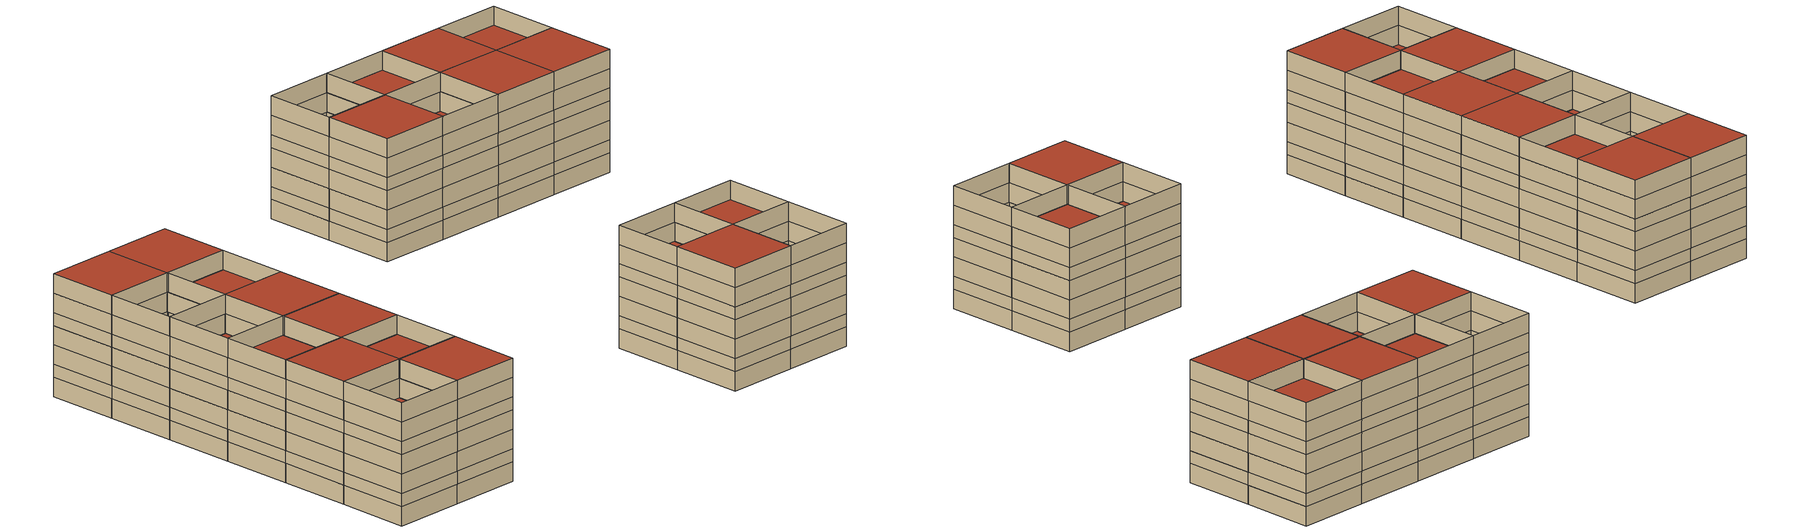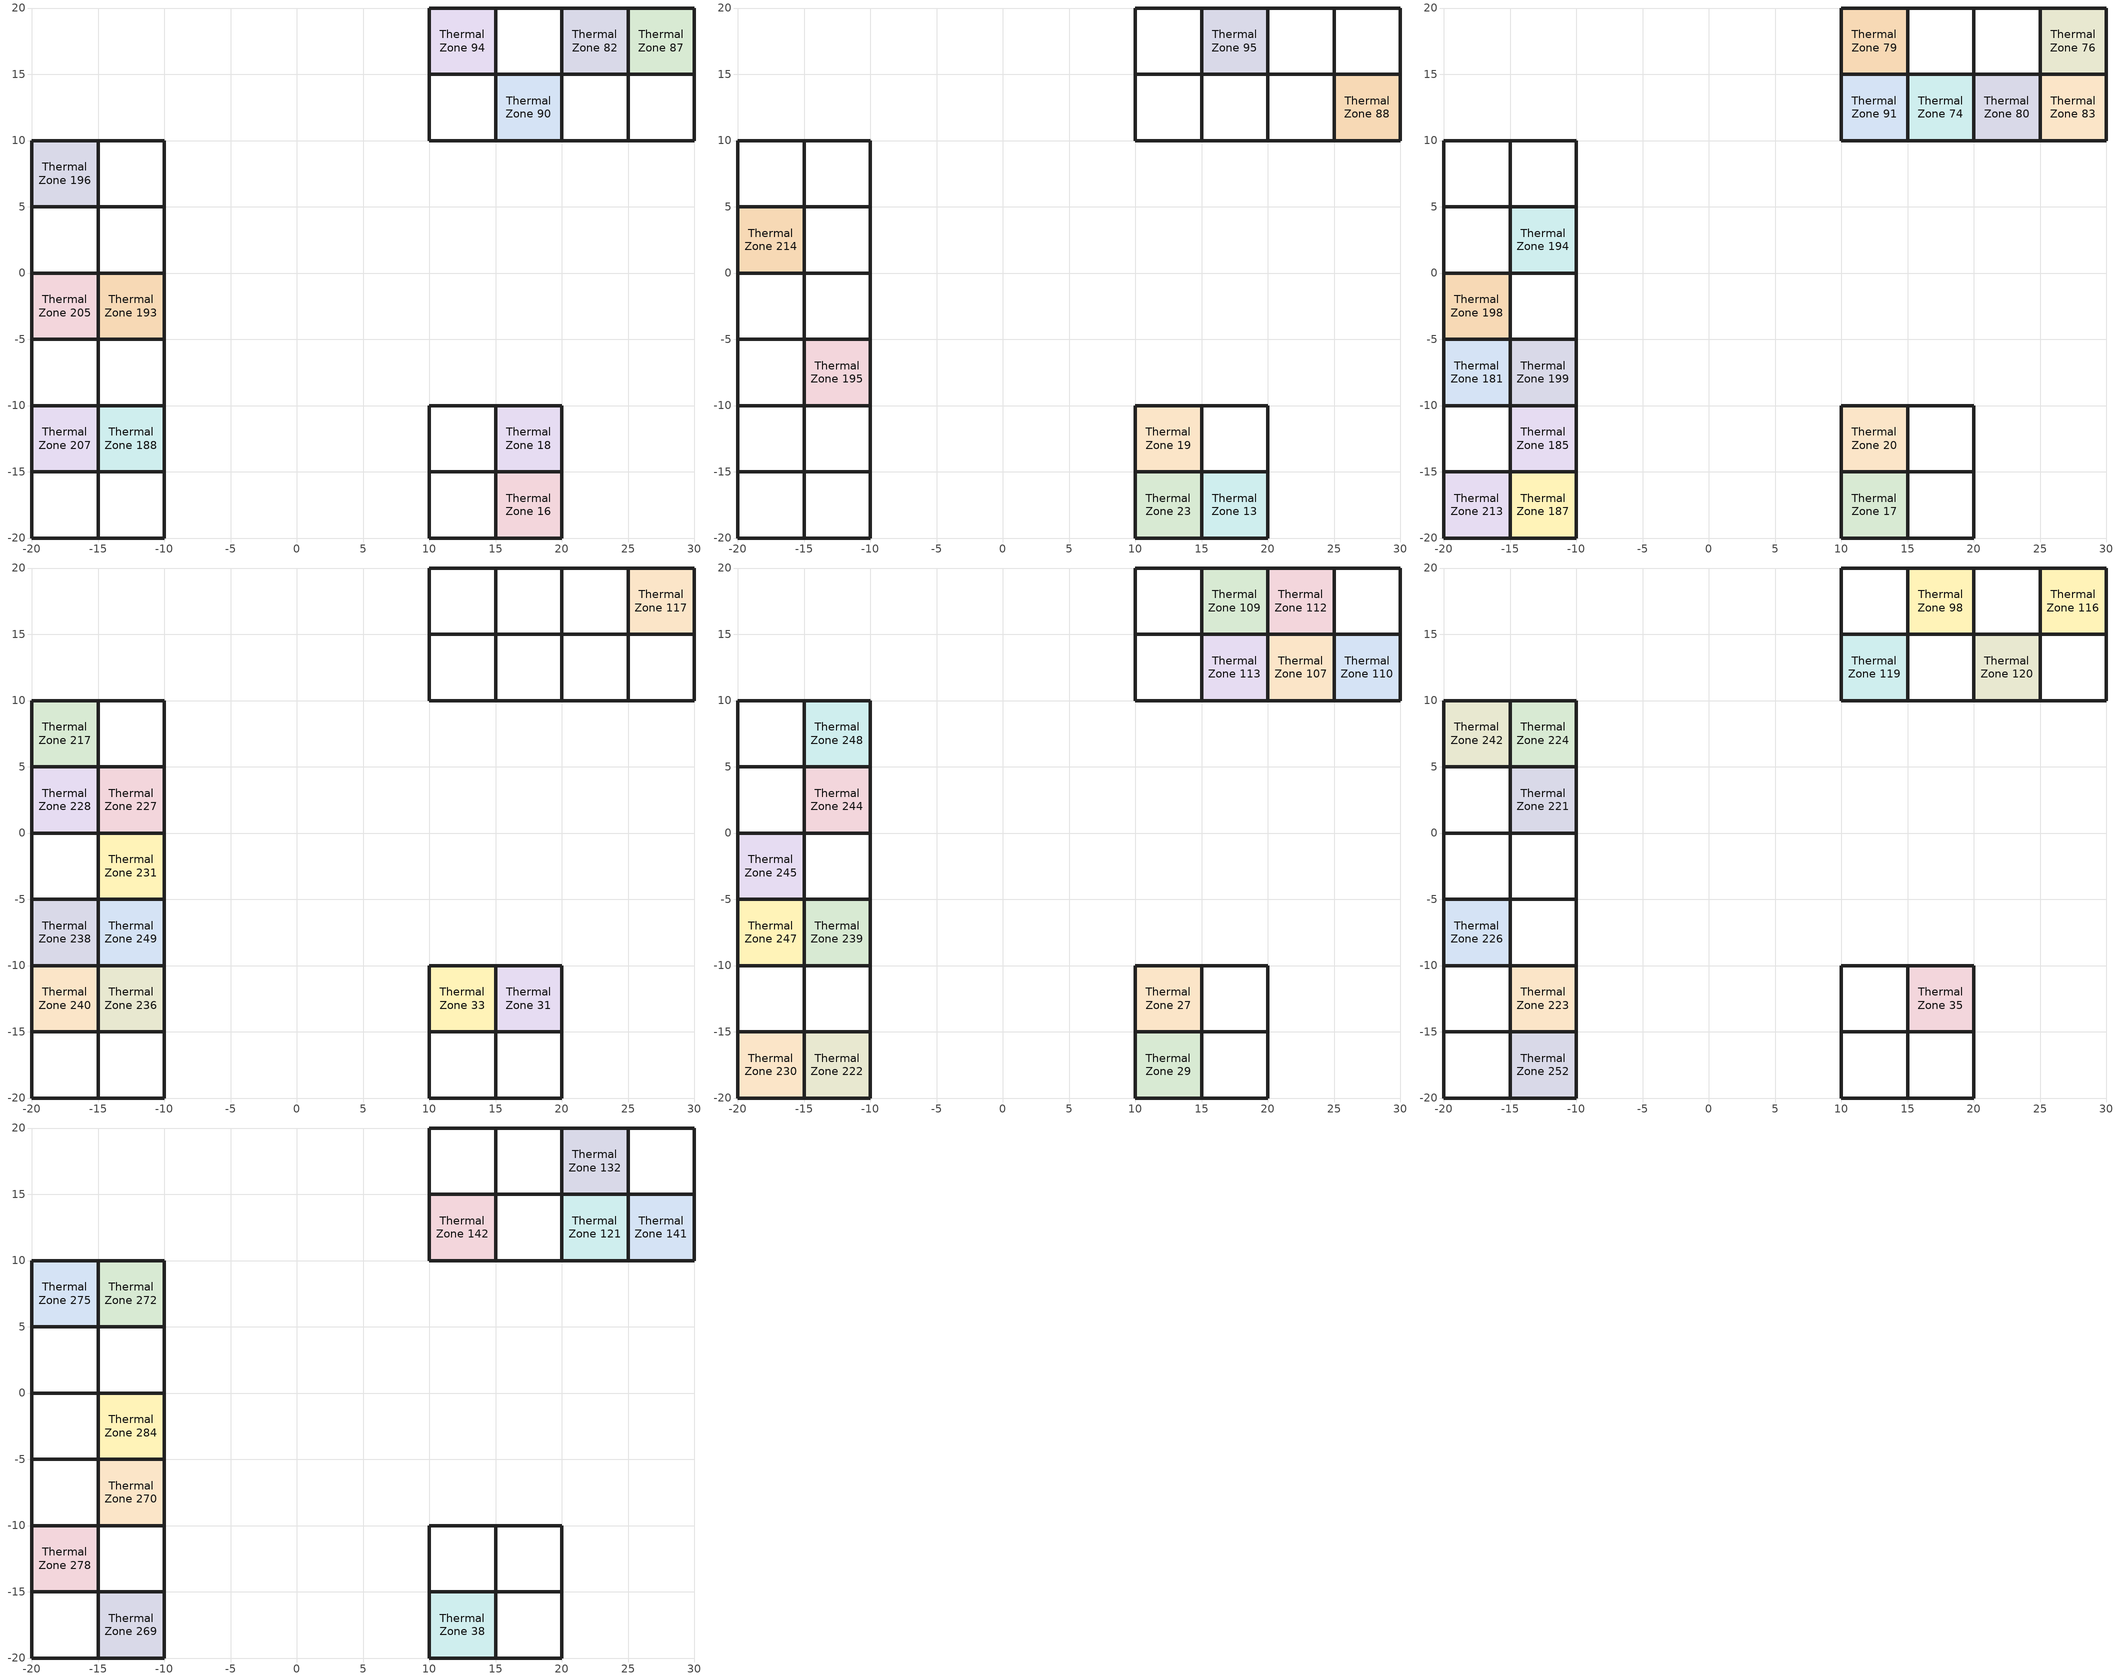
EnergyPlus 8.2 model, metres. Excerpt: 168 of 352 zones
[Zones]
Thermal Zone 14
 wall outside (ASHRAE 90.1-2004 ExtWall Mass ClimateZone 6): 15,-10 10,-10 10,-15 z3.5:4.81
Thermal Zone 16
 wall outside (ASHRAE 90.1-2004 ExtWall Mass ClimateZone 6): 15,-20 20,-20 20,-15 z3.5:4.81
 roof outside (ASHRAE 90.1-2004 ExtWall Mass ClimateZone 6): 15,-20 20,-20 20,-15 15,-15 z4.81
Thermal Zone 18
 wall outside (ASHRAE 90.1-2004 ExtWall Mass ClimateZone 6): 20,-10 15,-10 15,-15 20,-15 20,-10 z3.5:4.81
 roof outside (ASHRAE 90.1-2004 ExtWall Mass ClimateZone 6): 15,-15 20,-15 20,-10 15,-10 z4.81
Thermal Zone 184
 wall outside (ASHRAE 90.1-2004 ExtWall Mass ClimateZone 6): -10,-15 -15,-15 -15,-20 -10,-20 -10,-15 z3.5:4.81
Thermal Zone 188
 wall outside (ASHRAE 90.1-2004 ExtWall Mass ClimateZone 6): -10,-15 -10,-10 -15,-10 z3.5:4.81
 roof outside (ASHRAE 90.1-2004 ExtWall Mass ClimateZone 6): -15,-15 -10,-15 -10,-10 -15,-10 z4.81
Thermal Zone 192
 wall outside (ASHRAE 90.1-2004 ExtWall Mass ClimateZone 6): -10,-10 -10,-5 -15,-5 z3.5:4.81
Thermal Zone 193
 wall outside (ASHRAE 90.1-2004 ExtWall Mass ClimateZone 6): -10,-5 -10,0 / -15,0 -15,-5 z3.5:4.81
 roof outside (ASHRAE 90.1-2004 ExtWall Mass ClimateZone 6): -15,-5 -10,-5 -10,0 -15,0 z4.81
Thermal Zone 196
 wall outside (ASHRAE 90.1-2004 ExtWall Mass ClimateZone 6): -15,10 -20,10 -20,5 -15,5 z3.5:4.81
 roof outside (ASHRAE 90.1-2004 ExtWall Mass ClimateZone 6): -20,5 -15,5 -15,10 -20,10 z4.81
Thermal Zone 200
 wall outside (ASHRAE 90.1-2004 ExtWall Mass ClimateZone 6): -20,-15 -20,-20 -15,-20 z3.5:4.81
Thermal Zone 201
 wall outside (ASHRAE 90.1-2004 ExtWall Mass ClimateZone 6): -10,10 -15,10 -15,5 -10,5 -10,10 z3.5:4.81
Thermal Zone 203
 wall outside (ASHRAE 90.1-2004 ExtWall Mass ClimateZone 6): -20,5 -20,0 -15,0 -15,5 z3.5:4.81
Thermal Zone 205
 wall outside (ASHRAE 90.1-2004 ExtWall Mass ClimateZone 6): -20,0 -20,-5 -15,-5 z3.5:4.81
 roof outside (ASHRAE 90.1-2004 ExtWall Mass ClimateZone 6): -20,-5 -15,-5 -15,0 -20,0 z4.81
Thermal Zone 207
 wall outside (ASHRAE 90.1-2004 ExtWall Mass ClimateZone 6): -20,-10 -20,-15 -15,-15 -15,-10 z3.5:4.81
 roof outside (ASHRAE 90.1-2004 ExtWall Mass ClimateZone 6): -20,-15 -15,-15 -15,-10 -20,-10 z4.81
Thermal Zone 209
 wall outside (ASHRAE 90.1-2004 ExtWall Mass ClimateZone 6): -20,-5 -20,-10 -15,-10 -15,-5 z3.5:4.81
Thermal Zone 210
 wall outside (ASHRAE 90.1-2004 ExtWall Mass ClimateZone 6): -15,0 -10,0 -10,5 z3.5:4.81
Thermal Zone 24
 wall outside (ASHRAE 90.1-2004 ExtWall Mass ClimateZone 6): 15,-15 10,-15 10,-20 15,-20 15,-15 z3.5:4.81
Thermal Zone 75
 wall outside (ASHRAE 90.1-2004 ExtWall Mass ClimateZone 6): 15,15 10,15 10,10 15,10 z3.5:4.81
Thermal Zone 82
 wall outside (ASHRAE 90.1-2004 ExtWall Mass ClimateZone 6): 25,20 20,20 20,15 25,15 z3.5:4.81
 roof outside (ASHRAE 90.1-2004 ExtWall Mass ClimateZone 6): 20,15 25,15 25,20 20,20 z4.81
Thermal Zone 85
 wall outside (ASHRAE 90.1-2004 ExtWall Mass ClimateZone 6): 20,15 20,10 25,10 25,15 z3.5:4.81
Thermal Zone 87
 wall outside (ASHRAE 90.1-2004 ExtWall Mass ClimateZone 6): 30,15 30,20 25,20 25,15 z3.5:4.81
 roof outside (ASHRAE 90.1-2004 ExtWall Mass ClimateZone 6): 25,15 30,15 30,20 25,20 z4.81
Thermal Zone 90
 wall outside (ASHRAE 90.1-2004 ExtWall Mass ClimateZone 6): 15,15 15,10 20,10 z3.5:4.81
 roof outside (ASHRAE 90.1-2004 ExtWall Mass ClimateZone 6): 15,10 20,10 20,15 15,15 z4.81
Thermal Zone 93
 wall outside (ASHRAE 90.1-2004 ExtWall Mass ClimateZone 6): 20,20 15,20 / 15,15 20,15 z3.5:4.81
Thermal Zone 94
 wall outside (ASHRAE 90.1-2004 ExtWall Mass ClimateZone 6): 15,15 15,20 10,20 10,15 z3.5:4.81
 roof outside (ASHRAE 90.1-2004 ExtWall Mass ClimateZone 6): 10,15 15,15 15,20 10,20 z4.81
Thermal Zone 96
 wall outside (ASHRAE 90.1-2004 ExtWall Mass ClimateZone 6): 25,10 30,10 30,15 25,15 z3.5:4.81
Thermal Zone 13
 wall outside (ASHRAE 90.1-2004 ExtWall Mass ClimateZone 6): 15,-15 15,-20 20,-20 20,-15 z4.81:5.69
 roof outside (ASHRAE 90.1-2004 ExtWall Mass ClimateZone 6): 15,-20 20,-20 20,-15 15,-15 z5.69
Thermal Zone 182
 wall outside (ASHRAE 90.1-2004 ExtWall Mass ClimateZone 6): -20,-15 -20,-20 -15,-20 z4.81:5.69
Thermal Zone 186
 wall outside (ASHRAE 90.1-2004 ExtWall Mass ClimateZone 6): -15,10 -20,10 -20,5 z4.81:5.69
Thermal Zone 189
 wall outside (ASHRAE 90.1-2004 ExtWall Mass ClimateZone 6): -15,-10 -20,-10 -20,-15 -15,-15 -15,-10 z4.81:5.69
Thermal Zone 19
 wall outside (ASHRAE 90.1-2004 ExtWall Mass ClimateZone 6): 10,-15 15,-15 15,-10 10,-10 10,-15 z4.81:5.69
 roof outside (ASHRAE 90.1-2004 ExtWall Mass ClimateZone 6): 10,-15 15,-15 15,-10 10,-10 z5.69
Thermal Zone 190
 wall outside (ASHRAE 90.1-2004 ExtWall Mass ClimateZone 6): -10,-15 -15,-15 -15,-20 -10,-20 -10,-15 z4.81:5.69
Thermal Zone 191
 wall outside (ASHRAE 90.1-2004 ExtWall Mass ClimateZone 6): -15,0 -10,0 -10,5 z4.81:5.69
Thermal Zone 195
 wall outside (ASHRAE 90.1-2004 ExtWall Mass ClimateZone 6): -10,-10 -10,-5 z4.81:5.69
 roof outside (ASHRAE 90.1-2004 ExtWall Mass ClimateZone 6): -15,-10 -10,-10 -10,-5 -15,-5 z5.69
Thermal Zone 206
 wall outside (ASHRAE 90.1-2004 ExtWall Mass ClimateZone 6): -20,0 -20,-5 -15,-5 z4.81:5.69
Thermal Zone 208
 wall outside (ASHRAE 90.1-2004 ExtWall Mass ClimateZone 6): -10,-15 -10,-10 -15,-10 z4.81:5.69
Thermal Zone 211
 wall outside (ASHRAE 90.1-2004 ExtWall Mass ClimateZone 6): -15,-10 -15,-5 / -20,-5 -20,-10 z4.81:5.69
Thermal Zone 212
 wall outside (ASHRAE 90.1-2004 ExtWall Mass ClimateZone 6): -15,0 -15,-5 -10,-5 -10,0 z4.81:5.69
Thermal Zone 214
 wall outside (ASHRAE 90.1-2004 ExtWall Mass ClimateZone 6): -15,5 -20,5 -20,0 -15,0 -15,5 z4.81:5.69
 roof outside (ASHRAE 90.1-2004 ExtWall Mass ClimateZone 6): -20,0 -15,0 -15,5 -20,5 z5.69
Thermal Zone 216
 wall outside (ASHRAE 90.1-2004 ExtWall Mass ClimateZone 6): -10,10 -15,10 -15,5 -10,5 -10,10 z4.81:5.69
Thermal Zone 22
 wall outside (ASHRAE 90.1-2004 ExtWall Mass ClimateZone 6): 15,-15 20,-15 20,-10 15,-10 z4.81:5.69
Thermal Zone 23
 wall outside (ASHRAE 90.1-2004 ExtWall Mass ClimateZone 6): 10,-15 10,-20 15,-20 z4.81:5.69
 roof outside (ASHRAE 90.1-2004 ExtWall Mass ClimateZone 6): 10,-20 15,-20 15,-15 10,-15 z5.69
Thermal Zone 73
 wall outside (ASHRAE 90.1-2004 ExtWall Mass ClimateZone 6): 25,15 25,20 20,20 20,15 z4.81:5.69
Thermal Zone 77
 wall outside (ASHRAE 90.1-2004 ExtWall Mass ClimateZone 6): 25,15 30,15 30,20 25,20 z4.81:5.69
Thermal Zone 78
 wall outside (ASHRAE 90.1-2004 ExtWall Mass ClimateZone 6): 10,15 10,10 15,10 z4.81:5.69
Thermal Zone 81
 wall outside (ASHRAE 90.1-2004 ExtWall Mass ClimateZone 6): 20,10 25,10 25,15 20,15 z4.81:5.69
Thermal Zone 84
 wall outside (ASHRAE 90.1-2004 ExtWall Mass ClimateZone 6): 15,15 15,10 20,10 20,15 z4.81:5.69
Thermal Zone 86
 wall outside (ASHRAE 90.1-2004 ExtWall Mass ClimateZone 6): 15,20 10,20 10,15 15,15 15,20 z4.81:5.69
Thermal Zone 88
 wall outside (ASHRAE 90.1-2004 ExtWall Mass ClimateZone 6): 25,10 30,10 30,15 z4.81:5.69
 roof outside (ASHRAE 90.1-2004 ExtWall Mass ClimateZone 6): 25,10 30,10 30,15 25,15 z5.69
Thermal Zone 95
 wall outside (ASHRAE 90.1-2004 ExtWall Mass ClimateZone 6): 20,20 15,20 / 15,15 20,15 z4.81:5.69
 roof outside (ASHRAE 90.1-2004 ExtWall Mass ClimateZone 6): 15,15 20,15 20,20 15,20 z5.69
Thermal Zone 15
 wall outside (ASHRAE 90.1-2004 ExtWall Mass ClimateZone 6): 20,-15 20,-10 15,-10 15,-15 z5.69:7
Thermal Zone 17
 wall outside (ASHRAE 90.1-2004 ExtWall Mass ClimateZone 6): 10,-15 10,-20 15,-20 z5.69:7
 roof outside (ASHRAE 90.1-2004 ExtWall Mass ClimateZone 6): 10,-20 15,-20 15,-15 10,-15 z7
Thermal Zone 181
 wall outside (ASHRAE 90.1-2004 ExtWall Mass ClimateZone 6): -15,-5 -20,-5 -20,-10 -15,-10 z5.69:7
 roof outside (ASHRAE 90.1-2004 ExtWall Mass ClimateZone 6): -20,-10 -15,-10 -15,-5 -20,-5 z7
Thermal Zone 183
 wall outside (ASHRAE 90.1-2004 ExtWall Mass ClimateZone 6): -10,5 -10,10 -15,10 -15,5 z5.69:7
Thermal Zone 185
 wall outside (ASHRAE 90.1-2004 ExtWall Mass ClimateZone 6): -15,-15 -10,-15 -10,-10 z5.69:7
 roof outside (ASHRAE 90.1-2004 ExtWall Mass ClimateZone 6): -15,-15 -10,-15 -10,-10 -15,-10 z7
Thermal Zone 187
 wall outside (ASHRAE 90.1-2004 ExtWall Mass ClimateZone 6): -15,-20 -10,-20 -10,-15 z5.69:7
 roof outside (ASHRAE 90.1-2004 ExtWall Mass ClimateZone 6): -15,-20 -10,-20 -10,-15 -15,-15 z7
Thermal Zone 194
 wall outside (ASHRAE 90.1-2004 ExtWall Mass ClimateZone 6): -10,0 -10,5 -15,5 z5.69:7
 roof outside (ASHRAE 90.1-2004 ExtWall Mass ClimateZone 6): -15,0 -10,0 -10,5 -15,5 z7
Thermal Zone 197
 wall outside (ASHRAE 90.1-2004 ExtWall Mass ClimateZone 6): -15,10 -20,10 -20,5 -15,5 z5.69:7
Thermal Zone 198
 wall outside (ASHRAE 90.1-2004 ExtWall Mass ClimateZone 6): -20,0 -20,-5 z5.69:7
 roof outside (ASHRAE 90.1-2004 ExtWall Mass ClimateZone 6): -20,-5 -15,-5 -15,0 -20,0 z7
Thermal Zone 199
 wall outside (ASHRAE 90.1-2004 ExtWall Mass ClimateZone 6): -15,-5 -15,-10 -10,-10 -10,-5 z5.69:7
 roof outside (ASHRAE 90.1-2004 ExtWall Mass ClimateZone 6): -15,-10 -10,-10 -10,-5 -15,-5 z7
Thermal Zone 20
 wall outside (ASHRAE 90.1-2004 ExtWall Mass ClimateZone 6): 15,-10 10,-10 10,-15 15,-15 z5.69:7
 roof outside (ASHRAE 90.1-2004 ExtWall Mass ClimateZone 6): 10,-15 15,-15 15,-10 10,-10 z7
Thermal Zone 202
 wall outside (ASHRAE 90.1-2004 ExtWall Mass ClimateZone 6): -20,-10 -20,-15 -15,-15 -15,-10 z5.69:7
Thermal Zone 204
 wall outside (ASHRAE 90.1-2004 ExtWall Mass ClimateZone 6): -20,5 -20,0 -15,0 -15,5 z5.69:7
Thermal Zone 21
 wall outside (ASHRAE 90.1-2004 ExtWall Mass ClimateZone 6): 20,-15 15,-15 15,-20 20,-20 20,-15 z5.69:7
Thermal Zone 213
 wall outside (ASHRAE 90.1-2004 ExtWall Mass ClimateZone 6): -20,-15 -20,-20 -15,-20 -15,-15 z5.69:7
 roof outside (ASHRAE 90.1-2004 ExtWall Mass ClimateZone 6): -20,-20 -15,-20 -15,-15 -20,-15 z7
Thermal Zone 215
 wall outside (ASHRAE 90.1-2004 ExtWall Mass ClimateZone 6): -10,0 -15,0 -15,-5 -10,-5 -10,0 z5.69:7
Thermal Zone 74
 wall outside (ASHRAE 90.1-2004 ExtWall Mass ClimateZone 6): 15,10 20,10 20,15 z5.69:7
 roof outside (ASHRAE 90.1-2004 ExtWall Mass ClimateZone 6): 15,10 20,10 20,15 15,15 z7
Thermal Zone 76
 wall outside (ASHRAE 90.1-2004 ExtWall Mass ClimateZone 6): 30,15 30,20 25,20 25,15 z5.69:7
 roof outside (ASHRAE 90.1-2004 ExtWall Mass ClimateZone 6): 25,15 30,15 30,20 25,20 z7
Thermal Zone 79
 wall outside (ASHRAE 90.1-2004 ExtWall Mass ClimateZone 6): 15,20 10,20 10,15 15,15 15,20 z5.69:7
 roof outside (ASHRAE 90.1-2004 ExtWall Mass ClimateZone 6): 10,15 15,15 15,20 10,20 z7
Thermal Zone 80
 wall outside (ASHRAE 90.1-2004 ExtWall Mass ClimateZone 6): 25,15 20,15 / 20,10 25,10 z5.69:7
 roof outside (ASHRAE 90.1-2004 ExtWall Mass ClimateZone 6): 20,10 25,10 25,15 20,15 z7
Thermal Zone 83
 wall outside (ASHRAE 90.1-2004 ExtWall Mass ClimateZone 6): 30,15 25,15 25,10 30,10 30,15 z5.69:7
 roof outside (ASHRAE 90.1-2004 ExtWall Mass ClimateZone 6): 25,10 30,10 30,15 25,15 z7
Thermal Zone 89
 wall outside (ASHRAE 90.1-2004 ExtWall Mass ClimateZone 6): 20,20 15,20 / 15,15 20,15 z5.69:7
Thermal Zone 91
 wall outside (ASHRAE 90.1-2004 ExtWall Mass ClimateZone 6): 10,15 10,10 15,10 15,15 z5.69:7
 roof outside (ASHRAE 90.1-2004 ExtWall Mass ClimateZone 6): 10,10 15,10 15,15 10,15 z7
Thermal Zone 92
 wall outside (ASHRAE 90.1-2004 ExtWall Mass ClimateZone 6): 25,20 20,20 20,15 z5.69:7
Thermal Zone 101
 wall outside (ASHRAE 90.1-2004 ExtWall Mass ClimateZone 6): 20,15 20,20 15,20 15,15 z7:8.31
Thermal Zone 103
 wall outside (ASHRAE 90.1-2004 ExtWall Mass ClimateZone 6): 20,15 15,15 / 15,10 20,10 z7:8.31
Thermal Zone 104
 wall outside (ASHRAE 90.1-2004 ExtWall Mass ClimateZone 6): 15,15 10,15 10,10 15,10 15,15 z7:8.31
Thermal Zone 108
 wall outside (ASHRAE 90.1-2004 ExtWall Mass ClimateZone 6): 20,15 20,10 25,10 z7:8.31
Thermal Zone 114
 wall outside (ASHRAE 90.1-2004 ExtWall Mass ClimateZone 6): 20,15 25,15 25,20 20,20 z7:8.31
Thermal Zone 115
 wall outside (ASHRAE 90.1-2004 ExtWall Mass ClimateZone 6): 15,20 10,20 10,15 z7:8.31
Thermal Zone 117
 wall outside (ASHRAE 90.1-2004 ExtWall Mass ClimateZone 6): 25,15 30,15 30,20 25,20 z7:8.31
 roof outside (ASHRAE 90.1-2004 ExtWall Mass ClimateZone 6): 25,15 30,15 30,20 25,20 z8.31
Thermal Zone 217
 wall outside (ASHRAE 90.1-2004 ExtWall Mass ClimateZone 6): -15,10 -20,10 -20,5 -15,5 -15,10 z7:8.31
 roof outside (ASHRAE 90.1-2004 ExtWall Mass ClimateZone 6): -20,5 -15,5 -15,10 -20,10 z8.31
Thermal Zone 219
 wall outside (ASHRAE 90.1-2004 ExtWall Mass ClimateZone 6): -20,-15 -20,-20 -15,-20 -15,-15 z7:8.31
Thermal Zone 227
 wall outside (ASHRAE 90.1-2004 ExtWall Mass ClimateZone 6): -15,0 -10,0 -10,5 -15,5 z7:8.31
 roof outside (ASHRAE 90.1-2004 ExtWall Mass ClimateZone 6): -15,0 -10,0 -10,5 -15,5 z8.31
Thermal Zone 228
 wall outside (ASHRAE 90.1-2004 ExtWall Mass ClimateZone 6): -20,5 -20,0 -15,0 -15,5 z7:8.31
 roof outside (ASHRAE 90.1-2004 ExtWall Mass ClimateZone 6): -20,0 -15,0 -15,5 -20,5 z8.31
Thermal Zone 231
 wall outside (ASHRAE 90.1-2004 ExtWall Mass ClimateZone 6): -10,-5 -10,0 z7:8.31
 roof outside (ASHRAE 90.1-2004 ExtWall Mass ClimateZone 6): -15,-5 -10,-5 -10,0 -15,0 z8.31
Thermal Zone 233
 wall outside (ASHRAE 90.1-2004 ExtWall Mass ClimateZone 6): -15,-20 -10,-20 -10,-15 z7:8.31
Thermal Zone 236
 wall outside (ASHRAE 90.1-2004 ExtWall Mass ClimateZone 6): -10,-10 -15,-10 -15,-15 -10,-15 -10,-10 z7:8.31
 roof outside (ASHRAE 90.1-2004 ExtWall Mass ClimateZone 6): -15,-15 -10,-15 -10,-10 -15,-10 z8.31
Thermal Zone 237
 wall outside (ASHRAE 90.1-2004 ExtWall Mass ClimateZone 6): -10,5 -10,10 -15,10 z7:8.31
Thermal Zone 238
 wall outside (ASHRAE 90.1-2004 ExtWall Mass ClimateZone 6): -20,-5 -20,-10 -15,-10 z7:8.31
 roof outside (ASHRAE 90.1-2004 ExtWall Mass ClimateZone 6): -20,-10 -15,-10 -15,-5 -20,-5 z8.31
Thermal Zone 240
 wall outside (ASHRAE 90.1-2004 ExtWall Mass ClimateZone 6): -20,-10 -20,-15 -15,-15 z7:8.31
 roof outside (ASHRAE 90.1-2004 ExtWall Mass ClimateZone 6): -20,-15 -15,-15 -15,-10 -20,-10 z8.31
Thermal Zone 246
 wall outside (ASHRAE 90.1-2004 ExtWall Mass ClimateZone 6): -20,0 -20,-5 -15,-5 -15,0 z7:8.31
Thermal Zone 249
 wall outside (ASHRAE 90.1-2004 ExtWall Mass ClimateZone 6): -10,-10 -10,-5 -15,-5 -15,-10 z7:8.31
 roof outside (ASHRAE 90.1-2004 ExtWall Mass ClimateZone 6): -15,-10 -10,-10 -10,-5 -15,-5 z8.31
Thermal Zone 28
 wall outside (ASHRAE 90.1-2004 ExtWall Mass ClimateZone 6): 10,-15 10,-20 15,-20 z7:8.31
Thermal Zone 31
 wall outside (ASHRAE 90.1-2004 ExtWall Mass ClimateZone 6): 20,-15 20,-10 15,-10 z7:8.31
 roof outside (ASHRAE 90.1-2004 ExtWall Mass ClimateZone 6): 15,-15 20,-15 20,-10 15,-10 z8.31
Thermal Zone 33
 wall outside (ASHRAE 90.1-2004 ExtWall Mass ClimateZone 6): 15,-10 10,-10 10,-15 15,-15 15,-10 z7:8.31
 roof outside (ASHRAE 90.1-2004 ExtWall Mass ClimateZone 6): 10,-15 15,-15 15,-10 10,-10 z8.31
Thermal Zone 36
 wall outside (ASHRAE 90.1-2004 ExtWall Mass ClimateZone 6): 20,-15 15,-15 15,-20 20,-20 20,-15 z7:8.31
Thermal Zone 99
 wall outside (ASHRAE 90.1-2004 ExtWall Mass ClimateZone 6): 25,15 25,10 30,10 30,15 z7:8.31
Thermal Zone 102
 wall outside (ASHRAE 90.1-2004 ExtWall Mass ClimateZone 6): 15,15 10,15 10,10 15,10 15,15 z8.31:9.19
Thermal Zone 105
 wall outside (ASHRAE 90.1-2004 ExtWall Mass ClimateZone 6): 15,20 10,20 10,15 z8.31:9.19
Thermal Zone 107
 wall outside (ASHRAE 90.1-2004 ExtWall Mass ClimateZone 6): 20,10 25,10 25,15 z8.31:9.19
 roof outside (ASHRAE 90.1-2004 ExtWall Mass ClimateZone 6): 20,10 25,10 25,15 20,15 z9.19
Thermal Zone 109
 wall outside (ASHRAE 90.1-2004 ExtWall Mass ClimateZone 6): 20,15 20,20 15,20 15,15 z8.31:9.19
 roof outside (ASHRAE 90.1-2004 ExtWall Mass ClimateZone 6): 15,15 20,15 20,20 15,20 z9.19
Thermal Zone 110
 wall outside (ASHRAE 90.1-2004 ExtWall Mass ClimateZone 6): 25,10 30,10 30,15 25,15 z8.31:9.19
 roof outside (ASHRAE 90.1-2004 ExtWall Mass ClimateZone 6): 25,10 30,10 30,15 25,15 z9.19
Thermal Zone 112
 wall outside (ASHRAE 90.1-2004 ExtWall Mass ClimateZone 6): 25,20 20,20 / 20,15 25,15 z8.31:9.19
 roof outside (ASHRAE 90.1-2004 ExtWall Mass ClimateZone 6): 20,15 25,15 25,20 20,20 z9.19
Thermal Zone 113
 wall outside (ASHRAE 90.1-2004 ExtWall Mass ClimateZone 6): 15,10 20,10 20,15 15,15 z8.31:9.19
 roof outside (ASHRAE 90.1-2004 ExtWall Mass ClimateZone 6): 15,10 20,10 20,15 15,15 z9.19
Thermal Zone 118
 wall outside (ASHRAE 90.1-2004 ExtWall Mass ClimateZone 6): 30,15 30,20 25,20 25,15 z8.31:9.19
Thermal Zone 220
 wall outside (ASHRAE 90.1-2004 ExtWall Mass ClimateZone 6): -20,-10 -20,-15 z8.31:9.19
Thermal Zone 222
 wall outside (ASHRAE 90.1-2004 ExtWall Mass ClimateZone 6): -15,-15 -15,-20 -10,-20 -10,-15 z8.31:9.19
 roof outside (ASHRAE 90.1-2004 ExtWall Mass ClimateZone 6): -15,-20 -10,-20 -10,-15 -15,-15 z9.19
Thermal Zone 225
 wall outside (ASHRAE 90.1-2004 ExtWall Mass ClimateZone 6): -15,10 -20,10 -20,5 -15,5 -15,10 z8.31:9.19
Thermal Zone 229
 wall outside (ASHRAE 90.1-2004 ExtWall Mass ClimateZone 6): -10,0 -15,0 -15,-5 -10,-5 -10,0 z8.31:9.19
Thermal Zone 230
 wall outside (ASHRAE 90.1-2004 ExtWall Mass ClimateZone 6): -15,-15 -20,-15 -20,-20 -15,-20 z8.31:9.19
 roof outside (ASHRAE 90.1-2004 ExtWall Mass ClimateZone 6): -20,-20 -15,-20 -15,-15 -20,-15 z9.19
Thermal Zone 239
 wall outside (ASHRAE 90.1-2004 ExtWall Mass ClimateZone 6): -15,-10 -10,-10 -10,-5 z8.31:9.19
 roof outside (ASHRAE 90.1-2004 ExtWall Mass ClimateZone 6): -15,-10 -10,-10 -10,-5 -15,-5 z9.19
Thermal Zone 243
 wall outside (ASHRAE 90.1-2004 ExtWall Mass ClimateZone 6): -15,-10 -15,-15 -10,-15 -10,-10 z8.31:9.19
Thermal Zone 244
 wall outside (ASHRAE 90.1-2004 ExtWall Mass ClimateZone 6): -10,0 -10,5 z8.31:9.19
 roof outside (ASHRAE 90.1-2004 ExtWall Mass ClimateZone 6): -15,0 -10,0 -10,5 -15,5 z9.19
Thermal Zone 245
 wall outside (ASHRAE 90.1-2004 ExtWall Mass ClimateZone 6): -20,0 -20,-5 z8.31:9.19
 roof outside (ASHRAE 90.1-2004 ExtWall Mass ClimateZone 6): -20,-5 -15,-5 -15,0 -20,0 z9.19
Thermal Zone 247
 wall outside (ASHRAE 90.1-2004 ExtWall Mass ClimateZone 6): -15,-5 -20,-5 -20,-10 -15,-10 -15,-5 z8.31:9.19
 roof outside (ASHRAE 90.1-2004 ExtWall Mass ClimateZone 6): -20,-10 -15,-10 -15,-5 -20,-5 z9.19
Thermal Zone 248
 wall outside (ASHRAE 90.1-2004 ExtWall Mass ClimateZone 6): -15,5 -10,5 -10,10 -15,10 z8.31:9.19
 roof outside (ASHRAE 90.1-2004 ExtWall Mass ClimateZone 6): -15,5 -10,5 -10,10 -15,10 z9.19
Thermal Zone 25
 wall outside (ASHRAE 90.1-2004 ExtWall Mass ClimateZone 6): 20,-15 20,-10 15,-10 15,-15 z8.31:9.19
Thermal Zone 251
 wall outside (ASHRAE 90.1-2004 ExtWall Mass ClimateZone 6): -20,5 -20,0 -15,0 -15,5 z8.31:9.19
Thermal Zone 26
 wall outside (ASHRAE 90.1-2004 ExtWall Mass ClimateZone 6): 20,-15 15,-15 15,-20 20,-20 20,-15 z8.31:9.19
Thermal Zone 27
 wall outside (ASHRAE 90.1-2004 ExtWall Mass ClimateZone 6): 15,-10 10,-10 10,-15 z8.31:9.19
 roof outside (ASHRAE 90.1-2004 ExtWall Mass ClimateZone 6): 10,-15 15,-15 15,-10 10,-10 z9.19
Thermal Zone 29
 wall outside (ASHRAE 90.1-2004 ExtWall Mass ClimateZone 6): 15,-15 10,-15 10,-20 15,-20 z8.31:9.19
 roof outside (ASHRAE 90.1-2004 ExtWall Mass ClimateZone 6): 10,-20 15,-20 15,-15 10,-15 z9.19
Thermal Zone 100
 wall outside (ASHRAE 90.1-2004 ExtWall Mass ClimateZone 6): 25,15 25,10 30,10 30,15 z9.19:10.5
Thermal Zone 106
 wall outside (ASHRAE 90.1-2004 ExtWall Mass ClimateZone 6): 25,20 20,20 z9.19:10.5
Thermal Zone 111
 wall outside (ASHRAE 90.1-2004 ExtWall Mass ClimateZone 6): 20,15 15,15 15,10 20,10 z9.19:10.5
Thermal Zone 116
 wall outside (ASHRAE 90.1-2004 ExtWall Mass ClimateZone 6): 30,20 25,20 25,15 30,15 30,20 z9.19:10.5
 roof outside (ASHRAE 90.1-2004 ExtWall Mass ClimateZone 6): 25,15 30,15 30,20 25,20 z10.5
Thermal Zone 119
 wall outside (ASHRAE 90.1-2004 ExtWall Mass ClimateZone 6): 15,15 10,15 10,10 15,10 z9.19:10.5
 roof outside (ASHRAE 90.1-2004 ExtWall Mass ClimateZone 6): 10,10 15,10 15,15 10,15 z10.5
Thermal Zone 120
 wall outside (ASHRAE 90.1-2004 ExtWall Mass ClimateZone 6): 25,15 20,15 20,10 25,10 z9.19:10.5
 roof outside (ASHRAE 90.1-2004 ExtWall Mass ClimateZone 6): 20,10 25,10 25,15 20,15 z10.5
Thermal Zone 218
 wall outside (ASHRAE 90.1-2004 ExtWall Mass ClimateZone 6): -20,5 -20,0 z9.19:10.5
Thermal Zone 221
 wall outside (ASHRAE 90.1-2004 ExtWall Mass ClimateZone 6): -10,0 -10,5 / -15,5 -15,0 z9.19:10.5
 roof outside (ASHRAE 90.1-2004 ExtWall Mass ClimateZone 6): -15,0 -10,0 -10,5 -15,5 z10.5
Thermal Zone 223
 wall outside (ASHRAE 90.1-2004 ExtWall Mass ClimateZone 6): -10,-15 -10,-10 / -15,-10 -15,-15 z9.19:10.5
 roof outside (ASHRAE 90.1-2004 ExtWall Mass ClimateZone 6): -15,-15 -10,-15 -10,-10 -15,-10 z10.5
Thermal Zone 224
 wall outside (ASHRAE 90.1-2004 ExtWall Mass ClimateZone 6): -10,10 -15,10 -15,5 -10,5 -10,10 z9.19:10.5
 roof outside (ASHRAE 90.1-2004 ExtWall Mass ClimateZone 6): -15,5 -10,5 -10,10 -15,10 z10.5
Thermal Zone 226
 wall outside (ASHRAE 90.1-2004 ExtWall Mass ClimateZone 6): -15,-5 -20,-5 -20,-10 z9.19:10.5
 roof outside (ASHRAE 90.1-2004 ExtWall Mass ClimateZone 6): -20,-10 -15,-10 -15,-5 -20,-5 z10.5
Thermal Zone 232
 wall outside (ASHRAE 90.1-2004 ExtWall Mass ClimateZone 6): -20,-15 -20,-20 -15,-20 -15,-15 z9.19:10.5
Thermal Zone 234
 wall outside (ASHRAE 90.1-2004 ExtWall Mass ClimateZone 6): -10,-5 -10,0 -15,0 z9.19:10.5
Thermal Zone 235
 wall outside (ASHRAE 90.1-2004 ExtWall Mass ClimateZone 6): -10,-5 -15,-5 -15,-10 -10,-10 -10,-5 z9.19:10.5
Thermal Zone 241
 wall outside (ASHRAE 90.1-2004 ExtWall Mass ClimateZone 6): -15,-10 -20,-10 -20,-15 -15,-15 z9.19:10.5
Thermal Zone 242
 wall outside (ASHRAE 90.1-2004 ExtWall Mass ClimateZone 6): -15,10 -20,10 -20,5 -15,5 z9.19:10.5
 roof outside (ASHRAE 90.1-2004 ExtWall Mass ClimateZone 6): -20,5 -15,5 -15,10 -20,10 z10.5
Thermal Zone 250
 wall outside (ASHRAE 90.1-2004 ExtWall Mass ClimateZone 6): -15,-5 -15,0 -20,0 -20,-5 z9.19:10.5
Thermal Zone 252
 wall outside (ASHRAE 90.1-2004 ExtWall Mass ClimateZone 6): -15,-20 -10,-20 -10,-15 -15,-15 z9.19:10.5
 roof outside (ASHRAE 90.1-2004 ExtWall Mass ClimateZone 6): -15,-20 -10,-20 -10,-15 -15,-15 z10.5
Thermal Zone 30
 wall outside (ASHRAE 90.1-2004 ExtWall Mass ClimateZone 6): 15,-15 15,-10 10,-10 10,-15 z9.19:10.5
Thermal Zone 32
 wall outside (ASHRAE 90.1-2004 ExtWall Mass ClimateZone 6): 15,-15 10,-15 10,-20 15,-20 15,-15 z9.19:10.5
Thermal Zone 34
 wall outside (ASHRAE 90.1-2004 ExtWall Mass ClimateZone 6): 15,-20 20,-20 20,-15 15,-15 z9.19:10.5
Thermal Zone 35
 wall outside (ASHRAE 90.1-2004 ExtWall Mass ClimateZone 6): 20,-15 20,-10 15,-10 z9.19:10.5
 roof outside (ASHRAE 90.1-2004 ExtWall Mass ClimateZone 6): 15,-15 20,-15 20,-10 15,-10 z10.5
Thermal Zone 97
 wall outside (ASHRAE 90.1-2004 ExtWall Mass ClimateZone 6): 15,15 15,20 10,20 10,15 z9.19:10.5
Thermal Zone 98
 wall outside (ASHRAE 90.1-2004 ExtWall Mass ClimateZone 6): 20,15 20,20 15,20 z9.19:10.5
 roof outside (ASHRAE 90.1-2004 ExtWall Mass ClimateZone 6): 15,15 20,15 20,20 15,20 z10.5
Thermal Zone 121
 wall outside (ASHRAE 90.1-2004 ExtWall Mass ClimateZone 6): 20,10 25,10 25,15 20,15 z10.5:11.81
 roof outside (ASHRAE 90.1-2004 ExtWall Mass ClimateZone 6): 20,10 25,10 25,15 20,15 z11.81
Thermal Zone 128
 wall outside (ASHRAE 90.1-2004 ExtWall Mass ClimateZone 6): 15,15 20,15 20,20 15,20 z10.5:11.81
Thermal Zone 131
 wall outside (ASHRAE 90.1-2004 ExtWall Mass ClimateZone 6): 15,10 20,10 20,15 z10.5:11.81
Thermal Zone 132
 wall outside (ASHRAE 90.1-2004 ExtWall Mass ClimateZone 6): 25,15 25,20 20,20 z10.5:11.81
 roof outside (ASHRAE 90.1-2004 ExtWall Mass ClimateZone 6): 20,15 25,15 25,20 20,20 z11.81
Thermal Zone 134
 wall outside (ASHRAE 90.1-2004 ExtWall Mass ClimateZone 6): 25,15 30,15 30,20 25,20 z10.5:11.81
Thermal Zone 140
 wall outside (ASHRAE 90.1-2004 ExtWall Mass ClimateZone 6): 15,20 10,20 10,15 15,15 15,20 z10.5:11.81
Thermal Zone 141
 wall outside (ASHRAE 90.1-2004 ExtWall Mass ClimateZone 6): 25,10 30,10 30,15 z10.5:11.81
 roof outside (ASHRAE 90.1-2004 ExtWall Mass ClimateZone 6): 25,10 30,10 30,15 25,15 z11.81
Thermal Zone 142
 wall outside (ASHRAE 90.1-2004 ExtWall Mass ClimateZone 6): 10,15 10,10 15,10 15,15 z10.5:11.81
 roof outside (ASHRAE 90.1-2004 ExtWall Mass ClimateZone 6): 10,10 15,10 15,15 10,15 z11.81
Thermal Zone 253
 wall outside (ASHRAE 90.1-2004 ExtWall Mass ClimateZone 6): -20,5 -20,0 -15,0 -15,5 z10.5:11.81
Thermal Zone 254
 wall outside (ASHRAE 90.1-2004 ExtWall Mass ClimateZone 6): -15,-15 -20,-15 -20,-20 -15,-20 -15,-15 z10.5:11.81
Thermal Zone 262
 wall outside (ASHRAE 90.1-2004 ExtWall Mass ClimateZone 6): -15,-15 -10,-15 -10,-10 z10.5:11.81
Thermal Zone 265
 wall outside (ASHRAE 90.1-2004 ExtWall Mass ClimateZone 6): -10,0 -10,5 z10.5:11.81
Thermal Zone 266
 wall outside (ASHRAE 90.1-2004 ExtWall Mass ClimateZone 6): -15,-5 -15,0 / -20,0 -20,-5 z10.5:11.81
Thermal Zone 269
 wall outside (ASHRAE 90.1-2004 ExtWall Mass ClimateZone 6): -15,-20 -10,-20 -10,-15 z10.5:11.81
 roof outside (ASHRAE 90.1-2004 ExtWall Mass ClimateZone 6): -15,-20 -10,-20 -10,-15 -15,-15 z11.81
Thermal Zone 270
 wall outside (ASHRAE 90.1-2004 ExtWall Mass ClimateZone 6): -15,-10 -10,-10 -10,-5 z10.5:11.81
 roof outside (ASHRAE 90.1-2004 ExtWall Mass ClimateZone 6): -15,-10 -10,-10 -10,-5 -15,-5 z11.81
Thermal Zone 272
 wall outside (ASHRAE 90.1-2004 ExtWall Mass ClimateZone 6): -15,5 -10,5 -10,10 -15,10 z10.5:11.81
 roof outside (ASHRAE 90.1-2004 ExtWall Mass ClimateZone 6): -15,5 -10,5 -10,10 -15,10 z11.81
Thermal Zone 275
 wall outside (ASHRAE 90.1-2004 ExtWall Mass ClimateZone 6): -15,10 -20,10 -20,5 -15,5 -15,10 z10.5:11.81
 roof outside (ASHRAE 90.1-2004 ExtWall Mass ClimateZone 6): -20,5 -15,5 -15,10 -20,10 z11.81
Thermal Zone 278
 wall outside (ASHRAE 90.1-2004 ExtWall Mass ClimateZone 6): -15,-15 -15,-10 / -20,-10 -20,-15 z10.5:11.81
 roof outside (ASHRAE 90.1-2004 ExtWall Mass ClimateZone 6): -20,-15 -15,-15 -15,-10 -20,-10 z11.81
Thermal Zone 283
 wall outside (ASHRAE 90.1-2004 ExtWall Mass ClimateZone 6): -15,-5 -20,-5 -20,-10 -15,-10 -15,-5 z10.5:11.81
Thermal Zone 284
 wall outside (ASHRAE 90.1-2004 ExtWall Mass ClimateZone 6): -15,-5 -10,-5 -10,0 -15,0 z10.5:11.81
 roof outside (ASHRAE 90.1-2004 ExtWall Mass ClimateZone 6): -15,-5 -10,-5 -10,0 -15,0 z11.81
Thermal Zone 38
 wall outside (ASHRAE 90.1-2004 ExtWall Mass ClimateZone 6): 15,-15 10,-15 10,-20 15,-20 z10.5:11.81
 roof outside (ASHRAE 90.1-2004 ExtWall Mass ClimateZone 6): 10,-20 15,-20 15,-15 10,-15 z11.81
Thermal Zone 42
 wall outside (ASHRAE 90.1-2004 ExtWall Mass ClimateZone 6): 15,-10 10,-10 10,-15 z10.5:11.81
Thermal Zone 43
 wall outside (ASHRAE 90.1-2004 ExtWall Mass ClimateZone 6): 20,-10 15,-10 15,-15 20,-15 20,-10 z10.5:11.81
Thermal Zone 46
 wall outside (ASHRAE 90.1-2004 ExtWall Mass ClimateZone 6): 15,-15 15,-20 20,-20 20,-15 z10.5:11.81
[Building]
Building 1: North Axis {deg}=0; Solar Distribution=FullExteriorWithReflections
[Material] Thermal Absorptance=0.9
Name | Roughness | Thickness {m} | Conductivity {W/m-K} | Density {kg/m3} | Specific Heat {J/kg-K} | Solar Absorptance | Visible Absorptance
1/2IN Gypsum | Smooth | 0.0127 | 0.16 | 784.9 | 830 | 0.4 | 0.4
1IN Stucco | Smooth | 0.0253 | 0.6918 | 1858 | 837 | 0.92 | 0.92
8IN CONCRETE HW RefBldg | Rough | 0.2032 | 1.311 | 2240 | 836.8 | 0.7 | 0.7
Mass NonRes Wall Insulation-1.69 | MediumRough | 0.0623673 | 0.049 | 265 | 836.8 | 0.7 | 0.7
[Construction]
ASHRAE 90.1-2004 ExtWall Mass ClimateZone 6: 1IN Stucco, 8IN CONCRETE HW RefBldg, Mass NonRes Wall Insulation-1.69, 1/2IN Gypsum
[Zone]
Thermal Zone 100; Thermal Zone 101; Thermal Zone 102; Thermal Zone 103; Thermal Zone 104; Thermal Zone 105; Thermal Zone 106; Thermal Zone 107; Thermal Zone 108; Thermal Zone 109; Thermal Zone 110; Thermal Zone 111; Thermal Zone 112; Thermal Zone 113; Thermal Zone 114; Thermal Zone 115; Thermal Zone 116; Thermal Zone 117; Thermal Zone 118; Thermal Zone 119; Thermal Zone 120; Thermal Zone 121; Thermal Zone 128; Thermal Zone 13; Thermal Zone 131; Thermal Zone 132; Thermal Zone 134; Thermal Zone 14; Thermal Zone 140; Thermal Zone 141; Thermal Zone 142; Thermal Zone 15; Thermal Zone 16; Thermal Zone 17; Thermal Zone 18; Thermal Zone 181; Thermal Zone 182; Thermal Zone 183; Thermal Zone 184; Thermal Zone 185; Thermal Zone 186; Thermal Zone 187; Thermal Zone 188; Thermal Zone 189; Thermal Zone 19; Thermal Zone 190; Thermal Zone 191; Thermal Zone 192; Thermal Zone 193; Thermal Zone 194; Thermal Zone 195; Thermal Zone 196; Thermal Zone 197; Thermal Zone 198; Thermal Zone 199; Thermal Zone 20; Thermal Zone 200; Thermal Zone 201; Thermal Zone 202; Thermal Zone 203; Thermal Zone 204; Thermal Zone 205; Thermal Zone 206; Thermal Zone 207; Thermal Zone 208; Thermal Zone 209; Thermal Zone 21; Thermal Zone 210; Thermal Zone 211; Thermal Zone 212; Thermal Zone 213; Thermal Zone 214; Thermal Zone 215; Thermal Zone 216; Thermal Zone 217; Thermal Zone 218; Thermal Zone 219; Thermal Zone 22; Thermal Zone 220; Thermal Zone 221; Thermal Zone 222; Thermal Zone 223; Thermal Zone 224; Thermal Zone 225; Thermal Zone 226; Thermal Zone 227; Thermal Zone 228; Thermal Zone 229; Thermal Zone 23; Thermal Zone 230; Thermal Zone 231; Thermal Zone 232; Thermal Zone 233; Thermal Zone 234; Thermal Zone 235; Thermal Zone 236; Thermal Zone 237; Thermal Zone 238; Thermal Zone 239; Thermal Zone 24; Thermal Zone 240; Thermal Zone 241; Thermal Zone 242; Thermal Zone 243; Thermal Zone 244; Thermal Zone 245; Thermal Zone 246; Thermal Zone 247; Thermal Zone 248; Thermal Zone 249; Thermal Zone 25; Thermal Zone 250; Thermal Zone 251; Thermal Zone 252; Thermal Zone 253; Thermal Zone 254; Thermal Zone 26; Thermal Zone 262; Thermal Zone 265; Thermal Zone 266; Thermal Zone 269; Thermal Zone 27; Thermal Zone 270; Thermal Zone 272; Thermal Zone 275; Thermal Zone 278; Thermal Zone 28; Thermal Zone 283; Thermal Zone 284; Thermal Zone 29; Thermal Zone 30; Thermal Zone 31; Thermal Zone 32; Thermal Zone 33; Thermal Zone 34; Thermal Zone 35; Thermal Zone 36; Thermal Zone 38; Thermal Zone 42; Thermal Zone 43; Thermal Zone 46; Thermal Zone 73; Thermal Zone 74; Thermal Zone 75; Thermal Zone 76; Thermal Zone 77; Thermal Zone 78; Thermal Zone 79; Thermal Zone 80; Thermal Zone 81; Thermal Zone 82; Thermal Zone 83; Thermal Zone 84; Thermal Zone 85; Thermal Zone 86; Thermal Zone 87; Thermal Zone 88; Thermal Zone 89; Thermal Zone 90; Thermal Zone 91; Thermal Zone 92; Thermal Zone 93; Thermal Zone 94; Thermal Zone 95; Thermal Zone 96; Thermal Zone 97; Thermal Zone 98; Thermal Zone 99
